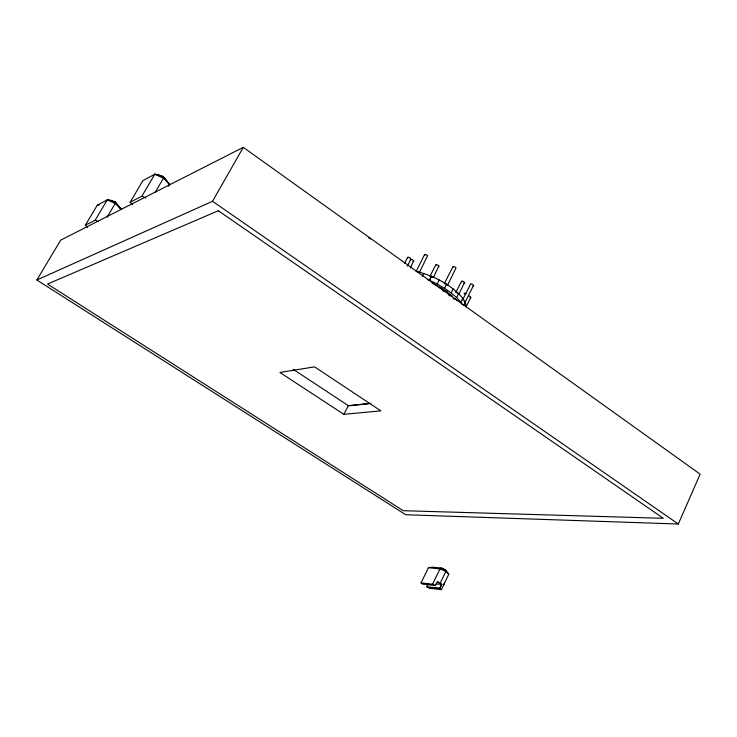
<?xml version="1.0" encoding="UTF-8"?>
<svg xmlns="http://www.w3.org/2000/svg" width="737" height="737" viewBox="0 0 737 737"><rect width="100%" height="100%" fill="white"/><g stroke="black" fill="none" stroke-linecap="round" stroke-linejoin="round"><path stroke-width="1.11" d="M87.556 227.337L85.335 225.227L97.21 205.291L107.28 199.856L110.661 200.188L115.221 201.993L115.193 203.513L107.178 217.065M410.03 259.138L410.785 259.037L410.629 258.429A1.796 0.654 27.7 0 0 408.086 257.149L407.819 257.904M410.389 267.927L413.669 260.695A1.815 0.654 27.6 0 0 411.099 259.406L410.822 260.161M419.436 272.358L427.561 255.748A1.824 0.673 27.5 0 0 424.963 254.458L424.466 254.762L424.936 255.49M433.623 277.084L438.902 265.928A1.833 0.673 27.3 0 0 436.295 264.629L435.991 265.384M442.568 289.623L442.44 289.042A1.76 0.626 27 0 0 439.952 287.789L439.694 287.826M444.687 283.616A1.843 0.654 27 0 1 447.304 284.924L447.423 285.532L456.019 267.817A1.833 0.682 27 0 0 453.421 266.518L453.089 267.273M678.316 524.016L700.15 474.158L243.293 147.345L60.72 240.133L36.85 279.996L405.737 514.739L678.316 524.016L212.514 201.293L36.85 279.996M458.709 294.542L464.586 282.382A1.824 0.663 26.8 0 0 461.998 281.083L461.648 281.81M458.893 294.45L458.773 293.851A1.833 0.654 26.8 0 0 456.525 292.598M428.096 583.925L426.714 586.772L429.754 588.264L439.878 588.319L441.73 584.469L440.219 583.124L445.793 571.525L444.991 569.544L441.546 568.024L432.702 567.195L428.437 567.665L421.057 582.893L422.365 584.082L435.475 585.593L432.601 584.211L421.057 582.893M439.731 588.301L441.583 584.45M429.754 588.264L441.389 589.655L448.778 574.243L444.991 569.544L428.437 567.665M464.743 302.861L473.633 285.21A1.806 0.663 26.7 0 0 471.063 283.92L470.565 284.399M432.601 584.211L440.044 568.771L441.546 568.024M435.337 585.583L437.336 581.742L440.219 583.124M465.194 302.75L465.084 302.161A1.815 0.645 26.7 0 0 464.117 301.396M468.419 295.721A1.796 0.645 26.6 0 1 470.621 296.956L470.731 297.536L469.93 297.61M462.302 304.722L460.782 302.198L462.799 298.218C450.952 284.473 433.918 275.887 416.534 271.446M462.56 299.987L470.602 284.049M463.813 305.404L465.314 302.428L462.799 298.218M466.07 306.785L470.805 297.389M455.724 292.672L461.537 281.212M460.782 302.198L456.664 297.619L458.654 293.602M456.664 297.619L451.155 292.893L453.191 288.895M444.236 283.745L452.96 266.656M451.155 292.893L444.531 288.278L446.576 284.27M444.531 288.278L437.152 284.003L439.206 279.996M429.938 276.246L435.853 264.767M431.467 276.32L429.404 280.318L427.478 279.59M431.504 276.338L429.45 280.336L437.152 284.003M343.847 414.341L380.854 410.859L314.579 366.86L279.94 372.471L343.847 414.341L348.343 405.654L370.858 403.296M422.227 276.412L423.766 273.418M424.53 254.597L416.165 271.446A1.833 0.654 27.5 0 1 418.165 272.211M404.595 263.183L407.662 257.287M407.229 266.158L410.666 259.544M212.514 201.293L243.293 147.345M168.405 186.258L169.519 184.351L163.31 176.622L158.298 174.678L154.807 174.208L142.877 180.648L130.182 202.224L132.494 204.564M155.074 192.55L163.476 178.179L163.31 176.622L154.807 174.208L141.9 196.208L130.182 202.224M85.335 225.227L95.22 220.151L107.28 199.856L115.221 201.993L120.969 209.059L115.193 203.513L107.28 199.856M413.825 261.313L413.052 261.414M439.031 266.554L438.239 266.656M464.697 282.98L463.886 283.072M473.734 285.809L472.924 285.892M97.21 205.291L99.117 204.96M430.113 276.145L430.38 276.117A1.843 0.654 27.2 0 1 432.997 277.425M349.725 405.709L368.878 403.71M442.854 290.931L447.387 291.308M448.759 295.574L452.149 295.859L443.048 289.005L432.075 283.109M453.117 298.789L455.383 298.992L456.894 300.668M437.336 581.742L441.73 584.469L436.157 583.833M426.714 586.772L439.878 588.319L441.389 589.655M154.807 174.208L163.476 178.179L169.519 184.351L163.31 176.622M141.9 196.208L145.769 197.995M95.22 220.151L98.205 221.533M440.044 568.771L445.793 571.525L448.778 574.243L444.991 569.544M293.206 369.329L348.601 405.829M464.559 294.118L464.135 293.437L464.651 293.169A1.778 0.636 26.7 0 1 466.226 293.685M115.221 201.993L120.969 209.059M465.314 302.428L466.134 306.039M444.061 583.059A1.032 0.479 -58.7 0 1 444.181 583.916A1.032 0.479 -58.7 0 1 443.324 584.874M368.712 238.06A1.796 0.645 28.3 0 1 369.513 238.318M370.324 238.77A1.796 0.645 28.3 0 1 370.665 239.037M218.336 210.736L47.527 284.058L403.25 510.695L663.291 518.304L218.336 210.736"/></g></svg>
